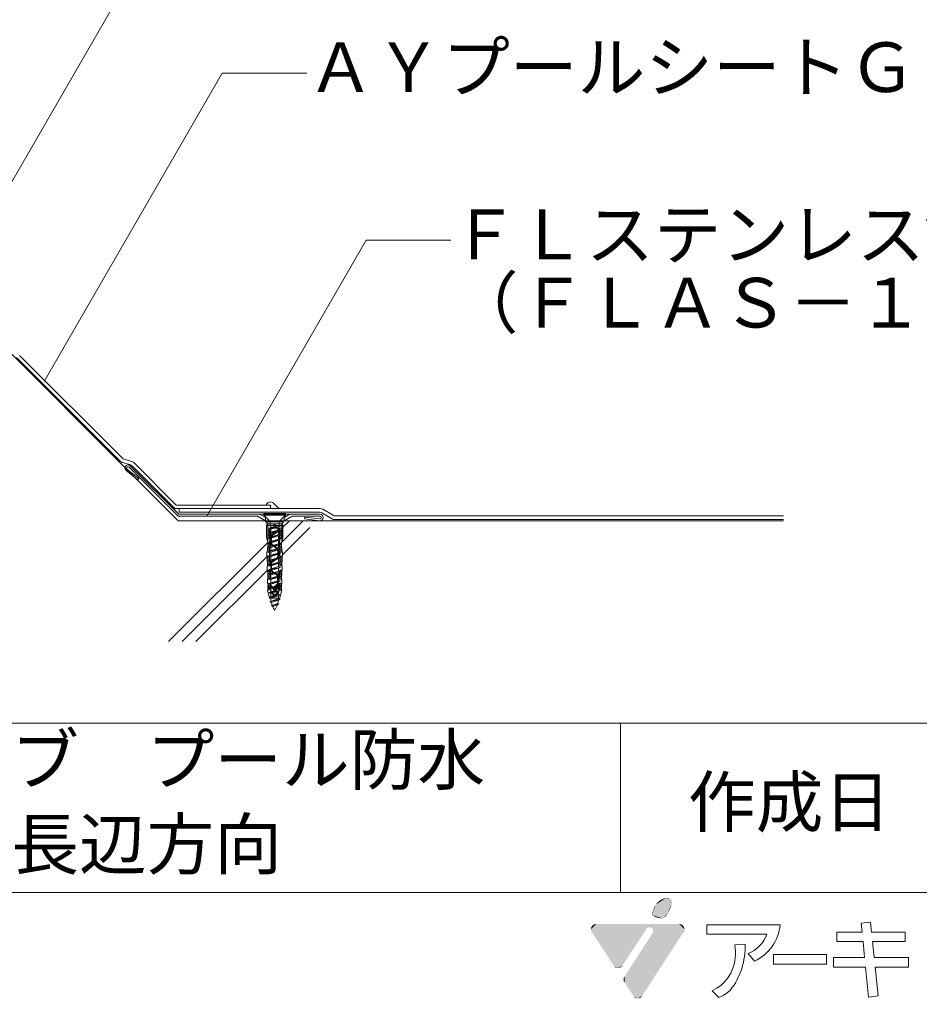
# Model space of a CAD drawing. Units: millimetres, scale not verified. Extents: x -945 to 945, y -660 to 644.
# Drawn here: x 346.4 to 718.7, y -659.9 to -254.9 of the extents above; entities that cross this region are included whole.
import ezdxf
from ezdxf.enums import TextEntityAlignment as Align

# ---------------------------------------------------------------- set-up
doc = ezdxf.new("R2010")
doc.units = ezdxf.units.MM
doc.header["$LTSCALE"] = 7
for name, color, linetype, lineweight in [('1-2_ハッチング', 4, 'Continuous', 9), ('1-4_リベットルーフ', 5, 'Continuous', 9), ('1-5_ＦＬ鋼板・ディスク', 7, 'Continuous', 9), ('1-6_アンカー類', 4, 'Continuous', 9), ('1-A_元図・躯体', 7, 'Continuous', 9), ('1-C_アンカー類2', 7, 'Continuous', 9), ('E-0', 7, 'Continuous', 9), ('F-0', 7, 'Continuous', 9)]:
    doc.layers.add(name, color=color, linetype=linetype, lineweight=lineweight)
doc.styles.add('ＭＳ ゴシック', font='')
doc.styles.get('ＭＳ ゴシック').set_extended_font_data('MS Gothic')

msp = doc.modelspace()

# ---------------------------------------------------------------- hatches: boundary and pattern name
at = {"layer": 'F-0'}
for color, points in [(70, [(613.837, -618.306, 0.2), (609.702, -621.043)]), (70, [(615.441, -618.692, 0.2), (613.837, -618.306)]), (70, [(616.23, -620.525, 0.15), (615.441, -618.692)]), (70, [(609.702, -621.043, 0.09), (608.015, -625.351)]), (70, [(614.549, -624.833, 0.09), (616.23, -620.525)]), (70, [(608.015, -625.351, 0.15), (612.53, -626.728)]), (70, [(612.53, -626.728, 0.13), (614.549, -624.833)]), (5, [(584.961, -629.056, 0.41), (582.81, -631.21)]), (5, [(582.81, -631.21, 0.12), (583.073, -632.215)]), (5, [(621.513, -631.206, 0.41), (619.328, -629.055)]), (5, [(621.174, -632.362, 0.17), (621.513, -631.206)]), (5, [(592.498, -646.642, 0.2), (594.033, -647.297)]), (5, [(594.033, -647.297, 0.25), (595.831, -646.316)]), (5, [(596.744, -650.788, 0.16), (596.349, -652.006)]), (5, [(596.349, -652.006, 0.15), (596.723, -653.221)]), (5, [(600.713, -659.27, 0.19), (602.192, -659.864)]), (5, [(602.192, -659.864, 0.26), (604.025, -658.837)])]:
    msp.add_hatch(color=color, dxfattribs=at).paths.add_polyline_path(points)

# ---------------------------------------------------------------- linework, layer by layer
at = {"layer": '1-2_ハッチング'}
msp.add_line((451.526, -454.917), (453.475, -456.865), dxfattribs=at)
for centre, start, end in [((450.304, -456.499), 52.315, 157.976), ((454.758, -455.331), 230.095, 253.593)]:
    msp.add_arc(centre, 2, start, end, dxfattribs=at)
at = {"layer": '1-4_リベットルーフ'}
for p, q in [((388.075, -437.615), (345.23, -394.77)), ((388.863, -436.282), (346.441, -393.86)), ((392.902, -437.711), (389.721, -436.789)), ((392.114, -439.044), (388.933, -438.122)), ((392.972, -439.551), (410.67, -457.249)), ((393.76, -438.218), (411.291, -455.749)), ((410.67, -457.249), (470.872, -457.249)), ((411.291, -455.749), (450.304, -455.749)), ((412.402, -458.749), (412.402, -457.249)), ((450.304, -457.249), (450.304, -455.749)), ((471.872, -457.517), (476.14, -459.981)), ((412.402, -458.749), (470.47, -458.749)), ((471.47, -459.017), (475.738, -461.481)), ((477.14, -460.249), (662.528, -460.249)), ((476.738, -461.749), (662.528, -461.749))]:
    msp.add_line(p, q, dxfattribs=at)
for centre, start, end in [((390.277, -434.868), 224.99994, 253.83396), ((389.489, -436.201), 224.99994, 253.83396), ((391.558, -440.965), 45, 73.83396), ((392.346, -439.632), 45, 73.83396), ((470.872, -459.249), 60, 90), ((470.47, -460.749), 60, 90), ((476.738, -459.749), 240, 270), ((477.14, -458.249), 240, 270)]:
    msp.add_arc(centre, 2, start, end, dxfattribs=at)
at = {"layer": '1-5_ＦＬ鋼板・ディスク'}
for p, q in [((395.85, -444.733), (390.882, -440.853)), ((412.002, -460.349), (391.724, -440.072)), ((412.313, -459.599), (392.255, -439.541)), ((412.002, -460.349), (444.85, -460.349)), ((412.313, -459.599), (470.712, -459.599)), ((448.143, -462.251), (444.85, -460.349)), ((448.143, -460.98), (445.751, -459.599)), ((448.143, -460.98), (448.143, -462.251)), ((455.861, -460.98), (458.253, -459.599)), ((455.861, -462.251), (459.154, -460.349)), ((455.861, -460.98), (455.861, -462.251)), ((459.154, -460.349), (470.587, -460.349)), ((464.374, -461.472), (464.466, -460.728)), ((470.69, -462.249), (464.374, -461.472)), ((464.466, -460.728), (470.745, -461.5))]:
    msp.add_line(p, q, dxfattribs=at)
msp.add_lwpolyline([(390.365, -441.401), (395.389, -445.324), (395.85, -444.733)], dxfattribs=at)
for centre, radius, start, end in [((391.318, -440.478), 1.325, 45, 225), ((391.318, -440.478), 0.575, 45, 220.672), ((470.679, -460.924), 1.325, 270.45, 90), ((470.679, -460.924), 0.575, 274.328, 90)]:
    msp.add_arc(centre, radius, start, end, dxfattribs=at)
at = {"layer": '1-6_アンカー類'}
for p, q in [((447.502, -459.249), (447.502, -459.989)), ((456.502, -459.249), (447.502, -459.249)), ((449.869, -462.357), (447.502, -459.989)), ((454.135, -462.357), (456.502, -459.989)), ((453.25, -464.249), (449.677, -465.361)), ((453.842, -462.649), (450.162, -462.649)), ((450.162, -463.063), (450.162, -464.249)), ((453.842, -464.249), (450.162, -464.249)), ((450.404, -464.249), (450.404, -465.135)), ((453.6, -464.696), (453.6, -466.041)), ((453.842, -463.063), (453.842, -464.249)), ((454.331, -464.469), (453.842, -464.249)), ((453.6, -466.041), (449.677, -467.261)), ((454.331, -466.369), (449.677, -467.261)), ((453.604, -467.939), (449.681, -469.16)), ((454.335, -468.268), (449.681, -469.16)), ((450.404, -465.69), (450.404, -467.035)), ((450.404, -467.59), (450.404, -468.935)), ((450.404, -469.487), (450.404, -470.835)), ((454.331, -466.369), (453.6, -466.041)), ((453.6, -466.596), (453.6, -467.939)), ((453.6, -468.496), (453.6, -469.84)), ((454.335, -468.268), (453.604, -467.939)), ((453.6, -469.84), (449.677, -471.061)), ((454.331, -470.169), (449.677, -471.061)), ((453.6, -471.743), (449.677, -472.964)), ((454.331, -472.072), (449.677, -472.964)), ((453.604, -473.642), (449.681, -474.863)), ((450.404, -471.39), (450.404, -472.738)), ((450.404, -473.293), (450.404, -474.638)), ((454.331, -470.169), (453.6, -469.84)), ((453.6, -470.396), (453.6, -471.743)), ((454.331, -472.072), (453.6, -471.743)), ((453.6, -472.299), (453.6, -473.642)), ((454.335, -473.971), (453.604, -473.642)), ((453.6, -475.543), (449.677, -476.764)), ((454.331, -475.872), (449.677, -476.764)), ((453.6, -477.446), (449.677, -478.667)), ((454.331, -477.775), (449.677, -478.667)), ((454.335, -473.971), (449.681, -474.863)), ((450.404, -475.191), (450.404, -476.537)), ((450.404, -477.093), (450.404, -478.441)), ((453.6, -474.199), (453.6, -475.543)), ((454.331, -475.872), (453.6, -475.543)), ((453.6, -476.099), (453.6, -477.446)), ((454.331, -477.775), (453.6, -477.446)), ((453.6, -479.349), (449.677, -480.57)), ((454.331, -479.678), (449.677, -480.57)), ((453.6, -481.249), (449.677, -482.469)), ((454.331, -481.578), (449.677, -482.469)), ((450.404, -478.995), (450.404, -480.343)), ((450.404, -480.899), (450.404, -482.243)), ((453.6, -478.002), (453.6, -479.349)), ((454.331, -479.678), (453.6, -479.349)), ((453.6, -479.905), (453.6, -481.249)), ((454.331, -481.578), (453.6, -481.249)), ((453.6, -481.805), (453.6, -483.149)), ((453.6, -483.149), (449.677, -484.369)), ((454.331, -483.478), (449.677, -484.369)), ((453.604, -485.048), (449.681, -486.268)), ((454.335, -485.377), (449.681, -486.268)), ((450.404, -482.799), (450.404, -484.143)), ((450.404, -484.698), (450.404, -486.043)), ((454.331, -483.478), (453.6, -483.149)), ((453.6, -483.705), (453.6, -485.049)), ((453.6, -485.605), (453.6, -486.949)), ((454.335, -485.377), (453.604, -485.048)), ((453.6, -486.949), (449.677, -488.169)), ((454.331, -487.278), (449.677, -488.169)), ((453.6, -488.849), (449.677, -490.069)), ((454.331, -489.177), (449.677, -490.069)), ((450.404, -486.595), (450.404, -487.943)), ((450.404, -488.498), (450.404, -489.843)), ((454.331, -487.278), (453.6, -486.949)), ((453.6, -487.505), (453.6, -488.849)), ((454.331, -489.177), (453.6, -488.849)), ((453.6, -489.405), (453.6, -490.749)), ((453.6, -490.749), (449.677, -491.969)), ((454.331, -491.077), (449.677, -491.969)), ((453.6, -492.649), (449.677, -493.869)), ((454.331, -492.977), (449.677, -493.869)), ((450.404, -490.398), (450.404, -491.743)), ((450.404, -492.298), (450.404, -493.643)), ((454.331, -491.077), (453.6, -490.749)), ((453.6, -491.305), (453.6, -492.649)), ((454.331, -492.977), (453.6, -492.649)), ((453.6, -493.205), (453.6, -494.176)), ((453.586, -494.549), (449.916, -495.721)), ((453.648, -496.782), (450.606, -497.365)), ((454.317, -494.877), (453.586, -494.549))]:
    msp.add_line(p, q, dxfattribs=at)
for points in [[(456.502, -459.249), (456.502, -459.989), (447.502, -459.989)], [(449.677, -467.261), (450.404, -467.59), (454.331, -466.369)], [(449.681, -469.16), (450.408, -469.489), (454.335, -468.268)], [(449.677, -471.061), (450.404, -471.39), (454.331, -470.169)], [(449.677, -472.964), (450.404, -473.293), (454.331, -472.072)], [(449.677, -476.764), (450.404, -477.093), (454.331, -475.872)], [(449.677, -478.667), (450.404, -478.995), (454.331, -477.775)], [(449.681, -474.863), (450.408, -475.191), (454.335, -473.971)], [(449.677, -480.57), (450.404, -480.899), (454.331, -479.678)], [(449.677, -482.469), (450.404, -482.799), (454.331, -481.578)], [(449.677, -484.369), (450.404, -484.698), (454.331, -483.478)], [(449.681, -486.268), (450.408, -486.597), (454.335, -485.377)], [(449.677, -488.169), (450.404, -488.498), (454.331, -487.278)], [(449.677, -490.069), (450.404, -490.398), (454.331, -489.177)], [(449.677, -491.969), (450.404, -492.298), (454.331, -491.077)], [(449.677, -493.869), (450.404, -494.198), (454.331, -492.977)], [(453.278, -496.453), (450.606, -497.365), (451.171, -497.729)], [(451.171, -497.729), (453.648, -496.782), (453.278, -496.453)]]:
    msp.add_lwpolyline(points, dxfattribs=at)
for points in [[(454.331, -464.469), (449.677, -465.361), (450.404, -465.69)], [(450.637, -496.047), (454.317, -494.877), (449.916, -495.721)]]:
    msp.add_lwpolyline(points, close=True, dxfattribs=at)
for centre, radius, start, end in [((449.162, -463.063), 1, 0, 45), ((454.842, -463.063), 1, 135, 180), ((459.785, -494.009), 9.383, 181.153, 189.302), ((459.785, -494.009), 9.383, 192.558, 200.133), ((459.785, -494.009), 9.383, 203.352, 213.951), ((444.219, -494.009), 9.383, 326.049, 341.511), ((444.219, -494.009), 9.383, 344.901, 353.165), ((444.219, -494.009), 9.383, 356.704, 358.981)]:
    msp.add_arc(centre, radius, start, end, dxfattribs=at)
at = {"layer": '1-A_元図・躯体'}
for p, q in [((454.911, -471.08), (463.741, -462.249)), ((455.227, -476.42), (466.57, -465.078)), ((455.392, -464.942), (458.084, -462.249)), ((408.084, -512.249), (449.112, -471.222)), ((413.741, -512.249), (448.941, -477.05)), ((419.398, -512.249), (448.997, -482.651))]:
    msp.add_line(p, q, dxfattribs=at)
msp.add_lwpolyline([(662.528, -462.249), (412.002, -462.249), (317.823, -368.07)], dxfattribs=at)
at = {"layer": '1-C_アンカー類2'}
for p, q in [((448.327, -462.699), (448.327, -462.249)), ((455.677, -462.249), (448.327, -462.249)), ((455.677, -462.699), (448.327, -462.699)), ((449.112, -463.549), (448.327, -462.699)), ((449.212, -463.549), (448.612, -464.049)), ((448.612, -469.249), (448.612, -464.049)), ((454.892, -463.549), (449.112, -463.549)), ((454.892, -464.249), (449.112, -464.249)), ((449.112, -471.449), (449.112, -464.249)), ((454.892, -465.349), (449.112, -465.349)), ((449.212, -464.249), (449.212, -463.549)), ((450.002, -471.449), (450.002, -465.349)), ((451.752, -464.249), (451.752, -463.549)), ((451.752, -464.249), (452.002, -464.049)), ((452.252, -464.249), (452.002, -464.049)), ((452.252, -464.249), (452.252, -463.549)), ((453.352, -465.854), (453.352, -465.349)), ((453.652, -465.854), (453.652, -465.349)), ((454.002, -471.449), (454.002, -465.349)), ((455.392, -464.049), (454.792, -463.549)), ((454.792, -464.249), (454.792, -463.549)), ((454.892, -463.549), (455.677, -462.699)), ((454.892, -471.449), (454.892, -464.249)), ((455.392, -469.249), (455.392, -464.049)), ((455.677, -462.699), (455.677, -462.249)), ((449.112, -471.149), (448.612, -469.249)), ((450.002, -466.049), (449.112, -466.049)), ((450.03, -466.549), (449.112, -466.549)), ((450.002, -467.049), (449.112, -467.049)), ((450.002, -467.549), (449.112, -467.549)), ((450.002, -468.049), (449.112, -468.049)), ((450.002, -468.549), (449.112, -468.549)), ((450.002, -469.049), (449.112, -469.049)), ((450.002, -469.649), (449.112, -469.649)), ((450.352, -469.949), (450.352, -469.044)), ((450.652, -469.949), (450.652, -469.044)), ((450.947, -467.952), (452.895, -466.694)), ((451.11, -468.204), (453.058, -466.946)), ((454.892, -466.049), (454.002, -466.049)), ((454.892, -466.549), (454.002, -466.549)), ((454.892, -467.049), (454.002, -467.049)), ((454.892, -467.549), (454.002, -467.549)), ((454.892, -468.049), (454.002, -468.049)), ((454.892, -468.549), (454.002, -468.549)), ((454.892, -469.049), (454.002, -469.049)), ((454.892, -469.649), (454.002, -469.649)), ((455.392, -469.249), (454.892, -471.149)), ((448.938, -475.249), (449.274, -471.449)), ((449.928, -473.449), (448.944, -473.449)), ((449.95, -472.849), (448.997, -472.849)), ((449.972, -472.249), (449.05, -472.249)), ((449.995, -471.649), (449.103, -471.649)), ((450.002, -471.449), (449.112, -471.449)), ((449.861, -475.249), (450.002, -471.449)), ((450.652, -469.949), (450.352, -469.949)), ((450.352, -471.354), (450.352, -470.449)), ((450.652, -470.449), (450.352, -470.449)), ((450.652, -471.354), (450.652, -470.449)), ((450.947, -472.446), (452.895, -473.704)), ((451.11, -472.194), (453.058, -473.452)), ((454.892, -471.449), (454.002, -471.449)), ((454.143, -475.253), (454.002, -471.449)), ((454.901, -471.649), (454.003, -471.649)), ((454.954, -472.249), (454.032, -472.249)), ((455.007, -472.849), (454.054, -472.849)), ((455.06, -473.449), (454.076, -473.449)), ((455.066, -475.249), (454.731, -471.449)), ((448.777, -476.949), (448.777, -475.249)), ((449.861, -475.249), (448.777, -475.249)), ((449.852, -476.949), (448.777, -476.949)), ((449.862, -477.349), (448.796, -477.349)), ((449.883, -474.649), (448.838, -474.649)), ((449.906, -474.049), (448.891, -474.049)), ((449.038, -480.949), (448.938, -476.949)), ((449.852, -476.949), (449.861, -475.241)), ((449.952, -480.949), (449.852, -476.949)), ((450.947, -478.952), (452.895, -477.694)), ((453.352, -476.854), (453.352, -474.544)), ((453.652, -476.854), (453.652, -474.544)), ((454.052, -480.949), (454.152, -476.949)), ((455.113, -474.049), (454.098, -474.049)), ((455.166, -474.649), (454.121, -474.649)), ((455.209, -477.349), (454.142, -477.349)), ((455.227, -475.249), (454.143, -475.249)), ((454.152, -476.949), (454.143, -475.253)), ((455.227, -476.949), (454.152, -476.949)), ((454.966, -480.949), (455.066, -476.949)), ((455.227, -476.949), (455.227, -475.249)), ((449.877, -477.949), (448.81, -477.949)), ((449.892, -478.549), (448.826, -478.549)), ((449.907, -479.149), (448.84, -479.149)), ((449.922, -479.749), (448.856, -479.749)), ((449.937, -480.349), (448.87, -480.349)), ((449.952, -480.949), (448.877, -480.949)), ((450.352, -482.354), (450.352, -480.044)), ((450.652, -482.354), (450.652, -480.044)), ((451.11, -479.204), (453.058, -477.946)), ((455.127, -480.949), (454.052, -480.949)), ((455.134, -480.349), (454.067, -480.349)), ((455.164, -479.149), (454.097, -479.149)), ((455.149, -479.749), (454.098, -479.749)), ((455.179, -478.549), (454.112, -478.549)), ((455.194, -477.949), (454.127, -477.949)), ((455.088, -482.649), (455.127, -480.949)), ((449.966, -482.949), (448.938, -482.949)), ((449.989, -483.449), (448.947, -483.449)), ((450.035, -484.049), (448.958, -484.049)), ((450.058, -484.649), (448.969, -484.649)), ((450.081, -485.249), (448.98, -485.249)), ((450.104, -485.849), (448.99, -485.849)), ((449.252, -486.449), (449.077, -482.649)), ((450.127, -486.449), (449.952, -482.649)), ((450.947, -483.446), (452.695, -484.575)), ((451.11, -483.194), (452.858, -484.323)), ((453.152, -487.983), (453.152, -485.415)), ((453.452, -487.983), (453.452, -485.415)), ((453.877, -486.449), (454.052, -482.649)), ((455.001, -485.849), (453.9, -485.849)), ((455.014, -485.249), (453.923, -485.249)), ((455.028, -484.649), (453.946, -484.649)), ((455.042, -484.049), (453.969, -484.049)), ((455.055, -483.449), (454.015, -483.449)), ((455.067, -482.949), (454.03, -482.949)), ((455.088, -482.649), (454.052, -482.649)), ((454.752, -486.449), (454.838, -482.649)), ((449.002, -488.249), (449.002, -486.449)), ((450.127, -486.449), (449.002, -486.449)), ((450.127, -488.249), (449.002, -488.249)), ((450.127, -488.799), (449.077, -488.799)), ((450.127, -489.299), (449.077, -489.299)), ((450.127, -489.799), (449.077, -489.799)), ((449.252, -490.849), (449.252, -488.249)), ((450.127, -490.849), (450.127, -488.249)), ((450.502, -489.146), (450.502, -489.329)), ((452.002, -490.949), (450.592, -489.116)), ((452.002, -491.449), (450.606, -489.634)), ((452.002, -490.949), (453.412, -489.116)), ((452.002, -491.449), (453.398, -489.634)), ((452.447, -488.983), (452.695, -488.823)), ((452.61, -489.235), (452.858, -489.075)), ((453.502, -489.146), (453.502, -489.329)), ((455.002, -486.449), (453.877, -486.449)), ((453.877, -490.849), (453.877, -488.249)), ((455.002, -488.249), (453.877, -488.249)), ((454.927, -488.799), (453.877, -488.799)), ((454.927, -489.299), (453.877, -489.299)), ((454.927, -489.799), (453.877, -489.799)), ((454.752, -490.849), (454.752, -488.249)), ((455.002, -488.249), (455.002, -486.449)), ((449.902, -494.249), (449.002, -490.849)), ((450.127, -490.849), (449.002, -490.849)), ((450.127, -490.299), (449.077, -490.299)), ((450.502, -491.446), (450.502, -491.629)), ((452.002, -493.249), (450.592, -491.416)), ((452.002, -493.749), (450.606, -491.934)), ((451.852, -490.249), (451.852, -490.075)), ((452.152, -490.249), (451.852, -490.249)), ((452.002, -493.249), (453.412, -491.416)), ((452.002, -493.749), (453.398, -491.934)), ((452.152, -490.249), (452.152, -490.075)), ((453.502, -491.446), (453.502, -491.629)), ((454.927, -490.299), (453.877, -490.299)), ((455.001, -490.849), (453.877, -490.849)), ((454.102, -494.249), (455.002, -490.849)), ((454.102, -494.249), (449.902, -494.249))]:
    msp.add_line(p, q, dxfattribs=at)
for points in [[(452.252, -463.549), (452.002, -464.049), (451.752, -463.549)], [(449.952, -482.649), (448.916, -482.649), (448.877, -480.949)]]:
    msp.add_lwpolyline(points, dxfattribs=at)
for centre, radius, start, end in [((451.652, -469.044), 1.3, 122.858, 180), ((451.652, -469.044), 1, 122.858, 180), ((452.352, -465.854), 1, 302.858, 0), ((452.352, -465.854), 1.3, 302.858, 0), ((451.652, -471.354), 1.3, 180, 237.142), ((451.652, -471.354), 1, 180, 237.142), ((452.352, -474.544), 1, 0, 57.142), ((452.352, -474.544), 1.3, 0, 57.142), ((452.352, -476.854), 1, 302.858, 0), ((452.352, -476.854), 1.3, 302.858, 0), ((451.652, -480.044), 1.3, 122.858, 180), ((451.652, -480.044), 1, 122.858, 180), ((451.652, -482.354), 1.3, 180, 237.142), ((451.652, -482.354), 1, 180, 237.142), ((452.152, -485.415), 1, 0, 57.142), ((452.152, -485.415), 1.3, 0, 57.142), ((450.552, -489.146), 0.05, 37.569, 180), ((451.002, -489.329), 0.5, 180, 217.569), ((453.152, -490.075), 1.3, 122.858, 180), ((453.152, -490.075), 1, 122.858, 180), ((452.152, -487.983), 1, 302.858, 0), ((452.152, -487.983), 1.3, 302.858, 0), ((453.002, -489.329), 0.5, 322.431, 0), ((453.452, -489.146), 0.05, 0, 142.431), ((450.552, -491.446), 0.05, 37.569, 180), ((451.002, -491.629), 0.5, 180, 217.569), ((453.002, -491.629), 0.5, 322.431, 0), ((453.452, -491.446), 0.05, 0, 142.431)]:
    msp.add_arc(centre, radius, start, end, dxfattribs=at)
at = {"layer": 'E-0'}
for p, q in [((426.907, -176.955), (319.724, -362.601)), ((430.305, -277.04), (356.591, -404.716)), ((430.305, -277.04), (465.305, -277.04)), ((489.828, -346.228), (423.94, -460.349)), ((489.828, -346.228), (524.828, -346.228))]:
    msp.add_line(p, q, dxfattribs=at)
at = {"layer": 'F-0'}
for p, q in [((945, -546), (0, -546)), ((595, -616), (595, -546)), ((698.51, -628.249), (694.617, -628.703)), ((694.617, -628.703), (694.995, -632.413)), ((698.94, -632.413), (698.51, -628.249)), ((630.792, -633.314), (655.555, -633.314)), ((684.618, -632.413), (684.618, -636.371)), ((694.995, -632.413), (684.618, -632.413)), ((712.865, -632.413), (698.94, -632.413)), ((712.844, -636.371), (712.865, -632.413)), ((642.396, -637.684), (646.593, -637.389)), ((684.618, -636.371), (695.398, -636.371)), ((695.398, -636.371), (696.068, -642.941)), ((699.35, -636.371), (712.844, -636.371)), ((700.029, -642.941), (699.35, -636.371)), ((650.527, -644.415), (647.845, -641.294)), ((683.124, -642.941), (683.124, -646.899)), ((696.068, -642.941), (683.124, -642.941)), ((714.234, -642.941), (700.029, -642.941)), ((714.22, -646.899), (714.234, -642.941)), ((683.124, -646.899), (696.471, -646.899)), ((696.471, -646.899), (697.735, -659.306)), ((700.439, -646.899), (714.22, -646.899)), ((701.663, -658.738), (700.439, -646.899)), ((635.702, -659.536), (633.033, -656.741)), ((697.735, -659.306), (701.663, -658.738))]:
    msp.add_line(p, q, dxfattribs=at)
for points in [[(-945, 644), (945, 644), (945, -616), (-945, -616)], [(661.128, -629.394), (630.792, -629.394), (630.792, -633.314)]]:
    msp.add_lwpolyline(points, dxfattribs=at)
msp.add_lwpolyline([(680.338, -645.624), (680.351, -641.667), (658.424, -641.667), (658.424, -645.624)], close=True, dxfattribs=at)
for centre, radius, start, end in [((642.766, -627.684), 18.444, 294.8858, 354.69747), ((643.324, -629.211), 12.901, 290.51409, 341.45837), ((617.733, -638.659), 28.888, 321.70219, 2.51808), ((615.437, -641.014), 27.164, 355.59126, 7.04088), ((626.069, -641.777), 16.505, 294.95827, 355.39657), ((628.818, -643.449), 17.498, 293.16671, 311.4624)]:
    msp.add_arc(centre, radius, start, end, dxfattribs=at)
at = {"layer": 'F-0', "color": 70}
for points in [[(613.837, -618.306), (609.702, -621.043), (615.441, -618.692), (616.23, -620.525)], [(609.702, -621.043), (608.015, -625.351), (616.23, -620.525), (614.549, -624.833)], [(608.015, -625.351), (612.53, -626.728), (614.549, -624.833)]]:
    msp.add_solid(points, dxfattribs=at)
at = {"layer": 'F-0', "color": 5}
for points in [[(619.328, -629.055), (582.81, -631.21), (607.157, -630.395)], [(619.328, -629.055), (584.961, -629.056), (582.81, -631.21)], [(582.81, -631.21), (606.106, -630.636), (607.157, -630.395)], [(582.81, -631.21), (595.831, -646.316), (606.106, -630.636)], [(582.81, -631.21), (594.033, -647.297), (595.831, -646.316)], [(582.81, -631.21), (592.498, -646.642), (594.033, -647.297)], [(582.81, -631.21), (583.073, -632.215), (592.498, -646.642)], [(619.328, -629.055), (608.388, -632.819), (596.744, -650.788)], [(596.744, -650.788), (621.513, -631.206), (619.328, -629.055)], [(596.744, -650.788), (621.174, -632.362), (621.513, -631.206)], [(619.328, -629.055), (607.157, -630.395), (608.146, -630.824)], [(619.328, -629.055), (608.146, -630.824), (608.604, -631.297)], [(619.328, -629.055), (608.635, -632.423), (608.388, -632.819)], [(619.328, -629.055), (608.604, -631.297), (608.635, -632.423)], [(596.744, -650.788), (604.025, -658.837), (621.174, -632.362)], [(596.744, -650.788), (596.349, -652.006), (596.723, -653.221)], [(596.744, -650.788), (596.723, -653.221), (600.713, -659.27)], [(596.744, -650.788), (602.192, -659.864), (604.025, -658.837)], [(596.744, -650.788), (600.713, -659.27), (602.192, -659.864)]]:
    msp.add_solid(points, dxfattribs=at)

# ---------------------------------------------------------------- texts
at = {"layer": 'E-0', "style": 'ＭＳ ゴシック'}
for s, p in [('ＡＹプールシートＧ', (465.305, -291.04)), ('ＦＬステンレス鋼板', (524.828, -360.228)), ('（ＦＬＡＳ－１７）', (524.828, -388.473)), ('アクアキューブ\u3000プール防水', (175, -577.5)), ('作成日', (623, -595)), ('納まりの例\u3000長辺方向', (175, -612.5))]:
    msp.add_text(s, height=20.53, dxfattribs=at).set_placement(p, align=Align.BOTTOM_LEFT)

doc.saveas('drawing.dxf')
